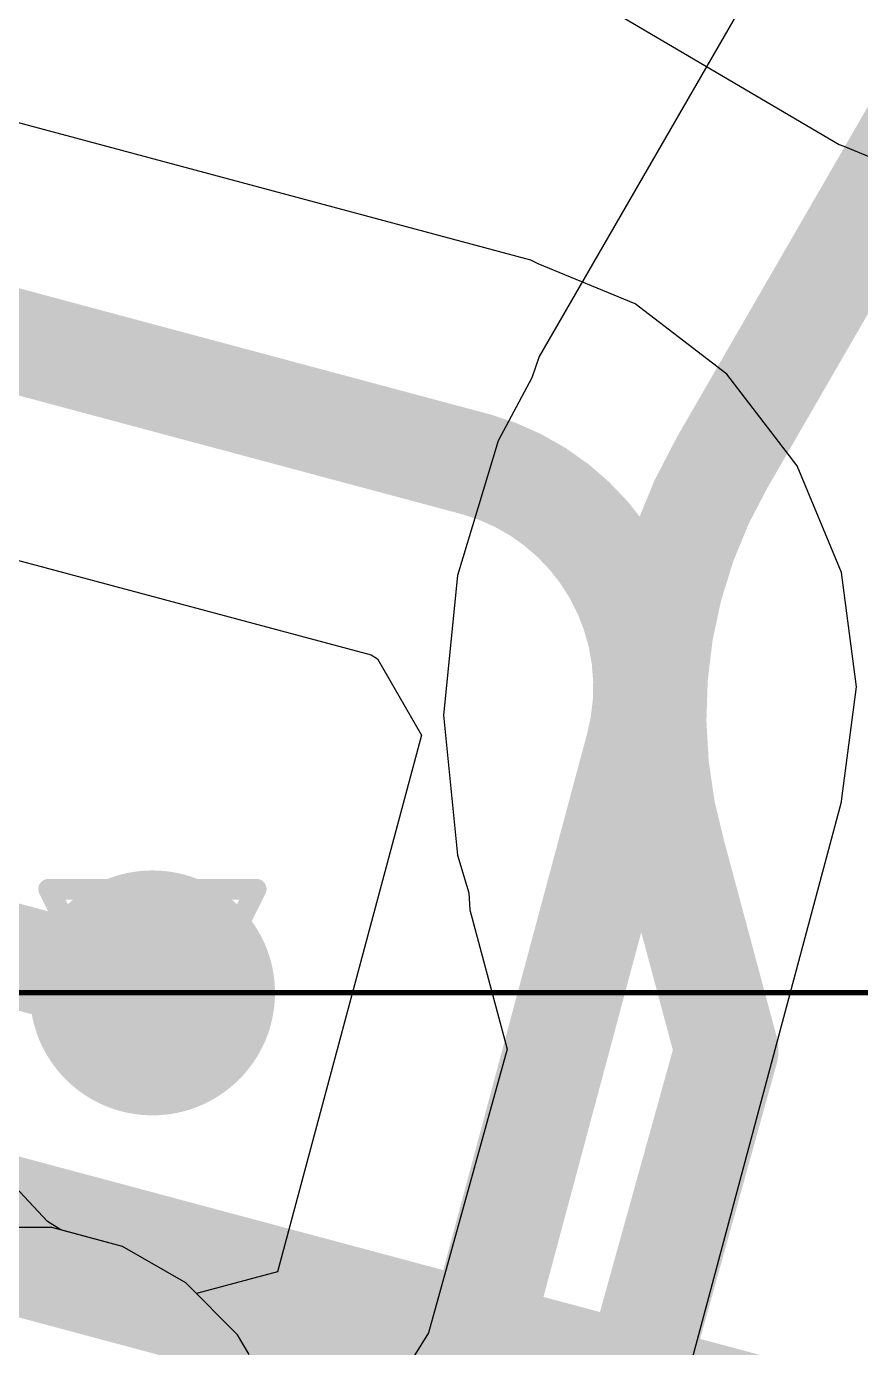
# Model space of a CAD drawing. Header units: inches. Extents: x -0.7 to 8.56, y -0.56 to 6.25.
# Drawn here: x 0.7511 to 0.8315, y 0.9323 to 1.0597 of the extents above; entities that cross this region are included whole.
import ezdxf

# ---------------------------------------------------------------- set-up
doc = ezdxf.new("R2010")
doc.units = ezdxf.units.IN
doc.header["$MEASUREMENT"] = 0
for name, color, linetype in [('Bottom Layer', 5, 'Continuous'), ('Dimension', 6, 'Continuous'), ('Drill Drawing', 1, 'Continuous'), ('Fabrication', 76, 'Continuous'), ('Mechanical 4', 56, 'Continuous'), ('Top Layer', 1, 'Continuous'), ('Top Overlay', 2, 'Continuous'), ('Via Holes', 16, 'Continuous')]:
    doc.layers.add(name, color=color, linetype=linetype)

msp = doc.modelspace()

# ---------------------------------------------------------------- hatches: boundary and pattern name
at = {"layer": 'Bottom Layer'}
h = msp.add_hatch(color=5, dxfattribs=at)
edge = h.paths.add_edge_path()
edge.add_arc((0.76326, 0.96651), 0.01181, 0, 360)
at = {"layer": 'Top Layer'}
h = msp.add_hatch(color=1, dxfattribs=at)
edge = h.paths.add_edge_path()
edge.add_arc((0.76326, 0.96651), 0.01181, 0, 360)
at = {"layer": 'Via Holes'}
h = msp.add_hatch(color=7, dxfattribs=at)
edge = h.paths.add_edge_path()
edge.add_arc((0.76326, 0.96651), 0.00591, 0, 360)

# ---------------------------------------------------------------- linework, layer by layer
at = {"layer": 'Bottom Layer'}
for p, q in [((0.86717, 1.14332), (0.80053, 1.02789)), ((0.80053, 1.02789), (0.79983, 1.02583)), ((0.79983, 1.02583), (0.79658, 1.01975)), ((0.79658, 1.01975), (0.79265, 1.00678)), ((0.79265, 1.00678), (0.79132, 0.99329)), ((0.79132, 0.99329), (0.79265, 0.9798)), ((0.79265, 0.9798), (0.79375, 0.97617)), ((0.79375, 0.97617), (0.79386, 0.97452)), ((0.79386, 0.97452), (0.79746, 0.96108)), ((0.79746, 0.96108), (0.78986, 0.93373)), ((0.75355, 0.94389), (0.74649, 0.94389)), ((0.76036, 0.94206), (0.75355, 0.94389)), ((0.76648, 0.93853), (0.76036, 0.94206)), ((0.77147, 0.93354), (0.76648, 0.93853)), ((0.77257, 0.93163), (0.77147, 0.93354)), ((0.78986, 0.93373), (0.78711, 0.92931))]:
    msp.add_line(p, q, dxfattribs=at)
for points in [[(0.81819, 1.0177, 0.01, 0.01, 0), (0.8872, 1.13722, 0.01, 0.01, 0)], [(0.81355, 0.9798, 0.01, 0.01, -0.203622), (0.81819, 1.0177, 0.01, 0.01, 0)], [(0.81355, 0.9798, 0.01, 0.01, 0), (0.8186, 0.96098, 0.01, 0.01, 0)], [(0.8083, 0.92392, 0.01, 0.01, 0), (0.8186, 0.96098, 0.01, 0.01, 0)]]:
    msp.add_lwpolyline(points, format="xyseb", dxfattribs=at)
for points in [[(0.81569, 1.0177, 0.005, 0.005, 1), (0.82069, 1.0177, 0.005, 0.005, 1)], [(0.81569, 1.0177, 0.005, 0.005, 1), (0.82069, 1.0177, 0.005, 0.005, 1)], [(0.81105, 0.9798, 0.005, 0.005, 1), (0.81605, 0.9798, 0.005, 0.005, 1)], [(0.81105, 0.9798, 0.005, 0.005, 1), (0.81605, 0.9798, 0.005, 0.005, 1)], [(0.8161, 0.96098, 0.005, 0.005, 1), (0.8211, 0.96098, 0.005, 0.005, 1)], [(0.8161, 0.96098, 0.005, 0.005, 1), (0.8211, 0.96098, 0.005, 0.005, 1)]]:
    msp.add_lwpolyline(points, format="xyseb", close=True, dxfattribs=at)
at = {"layer": 'Dimension'}
for points in [[(2.29567, 0.76642, 0.01, 0.01, 1), (0.52402, 0.76642, 0.01, 0.01, 1)], [(2.14804, 0.76641, 0.01, 0.01, 1), (0.67167, 0.76641, 0.01, 0.01, 1)]]:
    msp.add_lwpolyline(points, format="xyseb", close=True, dxfattribs=at)
msp.add_lwpolyline([(0.48436, 1.01425, 0.015, 0.015, 0), (2.40818, 0.49877, 0.015, 0.015, 0)], format="xyseb", dxfattribs=at)
at = {"layer": 'Drill Drawing'}
for points in [[(0.75326, 0.97651, 0.002, 0.002, 0), (0.77326, 0.97651, 0.002, 0.002, 0)], [(0.75326, 0.97651, 0.002, 0.002, 0), (0.76326, 0.95651, 0.002, 0.002, 0)], [(0.76326, 0.95651, 0.002, 0.002, 0), (0.77326, 0.97651, 0.002, 0.002, 0)]]:
    msp.add_lwpolyline(points, format="xyseb", dxfattribs=at)
for points in [[(0.75276, 0.97651, 0.001, 0.001, 1), (0.75376, 0.97651, 0.001, 0.001, 1)], [(0.75276, 0.97651, 0.001, 0.001, 1), (0.75376, 0.97651, 0.001, 0.001, 1)], [(0.77276, 0.97651, 0.001, 0.001, 1), (0.77376, 0.97651, 0.001, 0.001, 1)], [(0.77276, 0.97651, 0.001, 0.001, 1), (0.77376, 0.97651, 0.001, 0.001, 1)], [(0.76276, 0.95651, 0.001, 0.001, 1), (0.76376, 0.95651, 0.001, 0.001, 1)], [(0.76276, 0.95651, 0.001, 0.001, 1), (0.76376, 0.95651, 0.001, 0.001, 1)]]:
    msp.add_lwpolyline(points, format="xyseb", close=True, dxfattribs=at)
at = {"layer": 'Fabrication'}
for points in [[(2.09423, 1.23357, 0.0005, 0.0005, -1.1671), (0.61713, 0.53492, 0.0005, 0.0005, 0)], [(2.09423, 1.23357, 0.0005, 0.0005, -1.1671), (0.61713, 0.53492, 0.0005, 0.0005, 0)], [(2.09423, 1.23357, 0.0005, 0.0005, -1.1671), (0.61713, 0.53492, 0.0005, 0.0005, 0)], [(2.09423, 1.23357, 0.0005, 0.0005, -1.1671), (0.61713, 0.53492, 0.0005, 0.0005, 0)], [(2.14611, 1.22592, 0.0005, 0.0005, -1.205705), (0.55817, 0.6122, 0.0005, 0.0005, 0)], [(2.14611, 1.22592, 0.0005, 0.0005, -1.205705), (0.55817, 0.6122, 0.0005, 0.0005, 0)], [(0.64545, 0.96653, 0.0005, 0.0005, 0), (0.8326, 0.96653, 0.0005, 0.0005, 0)], [(0.64545, 0.96653, 0.0005, 0.0005, 0), (0.8326, 0.96653, 0.0005, 0.0005, 0)], [(0.64545, 0.96653, 0.0005, 0.0005, 0), (0.8326, 0.96653, 0.0005, 0.0005, 0)], [(0.64545, 0.96653, 0.0005, 0.0005, 0), (0.8326, 0.96653, 0.0005, 0.0005, 0)]]:
    msp.add_lwpolyline(points, format="xyseb", dxfattribs=at)
at = {"layer": 'Mechanical 4'}
for points in [[(2.00043, 0.76968, 0.0005, 0.0005, 1), (0.81933, 0.76968, 0.0005, 0.0005, 1)], [(2.00043, 0.76968, 0.0005, 0.0005, 1), (0.81933, 0.76968, 0.0005, 0.0005, 1)], [(2.00043, 0.76968, 0.0005, 0.0005, 1), (0.81933, 0.76968, 0.0005, 0.0005, 1)], [(2.00043, 0.76968, 0.0005, 0.0005, 1), (0.81933, 0.76968, 0.0005, 0.0005, 1)], [(2.00098, 0.76923, 0.0005, 0.0005, 1), (0.81987, 0.76923, 0.0005, 0.0005, 1)], [(2.00098, 0.76923, 0.0005, 0.0005, 1), (0.81987, 0.76923, 0.0005, 0.0005, 1)], [(2.00098, 0.76923, 0.0005, 0.0005, 1), (0.81987, 0.76923, 0.0005, 0.0005, 1)], [(2.00098, 0.76923, 0.0005, 0.0005, 1), (0.81987, 0.76923, 0.0005, 0.0005, 1)]]:
    msp.add_lwpolyline(points, format="xyseb", close=True, dxfattribs=at)
at = {"layer": 'Top Layer'}
for p, q in [((0.79765, 1.06706), (0.82944, 1.04834)), ((0.79973, 1.03719), (0.71976, 1.05862)), ((0.82944, 1.04834), (0.8299, 1.04818)), ((0.8299, 1.04818), (0.83969, 1.04413)), ((0.80045, 1.03684), (0.79973, 1.03719)), ((0.80978, 1.03297), (0.80045, 1.03684)), ((0.81861, 1.02619), (0.80978, 1.03297)), ((0.8254, 1.01735), (0.81861, 1.02619)), ((0.82966, 1.00706), (0.8254, 1.01735)), ((0.71981, 1.01638), (0.78433, 0.9991)), ((0.83111, 0.99602), (0.82966, 1.00706)), ((0.78433, 0.9991), (0.78494, 0.99873)), ((0.78494, 0.99873), (0.78918, 0.99136)), ((0.8297, 0.98527), (0.83111, 0.99602)), ((0.78918, 0.99136), (0.77531, 0.9396)), ((0.82968, 0.98493), (0.8297, 0.98527)), ((0.79396, 0.85163), (0.82968, 0.98493)), ((0.75315, 0.94446), (0.74868, 0.94926)), ((0.75443, 0.94365), (0.75315, 0.94446)), ((0.76036, 0.94206), (0.75443, 0.94365)), ((0.76648, 0.93853), (0.76036, 0.94206)), ((0.77531, 0.9396), (0.7675, 0.93751)), ((0.7675, 0.93751), (0.76648, 0.93853))]:
    msp.add_line(p, q, dxfattribs=at)
for points in [[(0.56081, 0.51712, 0.08, 0.08, -0.267603), (0.76584, 1.37787, 0.08, 0.08, 0)], [(0.71449, 1.03892, 0.01, 0.01, 0), (0.79445, 1.01749, 0.01, 0.01, 0)], [(0.79445, 1.0175, 0.01, 0.01, -0.411354), (0.80998, 0.99021, 0.01, 0.01, 0)], [(0.77426, 0.8569, 0.01, 0.01, 0), (0.80998, 0.99021, 0.01, 0.01, 0)], [(0.72617, 0.97645, 0.01, 0.01, 0), (0.76326, 0.96651, 0.01, 0.01, 0)]]:
    msp.add_lwpolyline(points, format="xyseb", dxfattribs=at)
for points in [[(0.79195, 1.0175, 0.005, 0.005, 1), (0.79695, 1.0175, 0.005, 0.005, 1)], [(0.79195, 1.01749, 0.005, 0.005, 1), (0.79695, 1.01749, 0.005, 0.005, 1)], [(0.80748, 0.99021, 0.005, 0.005, 1), (0.81248, 0.99021, 0.005, 0.005, 1)], [(0.80748, 0.99021, 0.005, 0.005, 1), (0.81248, 0.99021, 0.005, 0.005, 1)], [(0.76076, 0.96651, 0.005, 0.005, 1), (0.76576, 0.96651, 0.005, 0.005, 1)]]:
    msp.add_lwpolyline(points, format="xyseb", close=True, dxfattribs=at)
at = {"layer": 'Top Overlay'}
msp.add_lwpolyline([(2.00041, 0.76641, 0.01, 0.01, 1), (0.81931, 0.76641, 0.01, 0.01, 1)], format="xyseb", close=True, dxfattribs=at)

doc.saveas('drawing.dxf')
